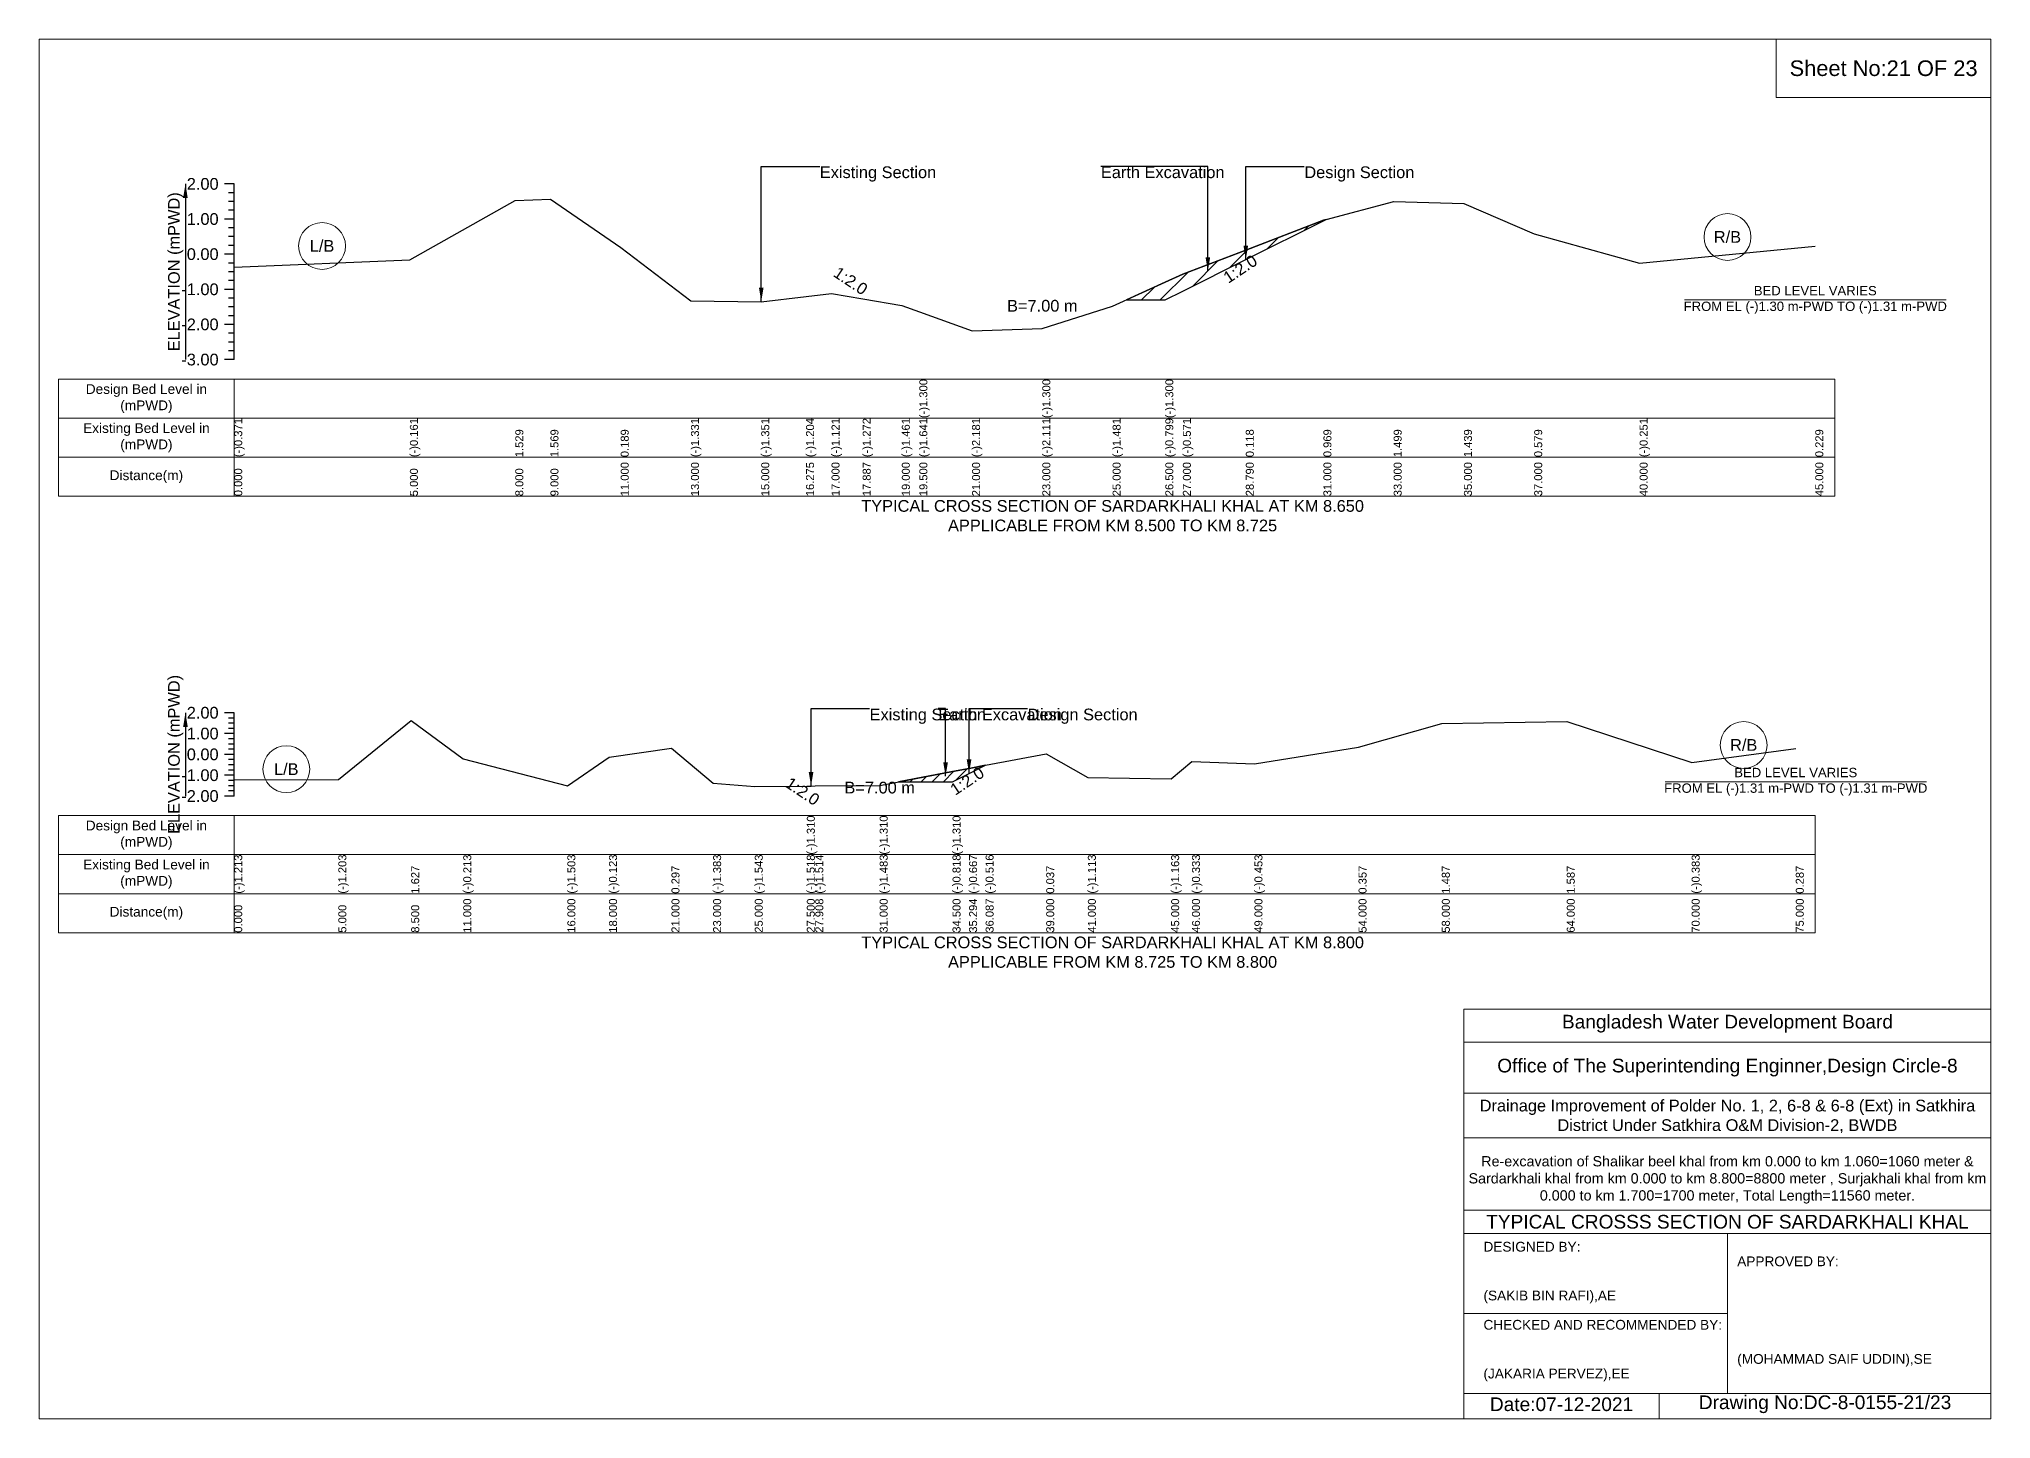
# Model space of a CAD drawing. Header units: inches. Extents: x 93000 to 506000, y -4242 to 0.
# Drawn here: x 300000 to 306000, y -4242 to 0 of the extents above; entities that cross this region are included whole.
import ezdxf

# ---------------------------------------------------------------- set-up
doc = ezdxf.new("R2010")
doc.units = ezdxf.units.IN
doc.header["$LTSCALE"] = 7
doc.header["$MEASUREMENT"] = 0
for name, color, linetype, lineweight in [('Cross section Data Border', 7, 'Continuous', 9), ('Cross Section Labels', 7, 'Continuous', 9), ('Existing_Bed_Level for Xsection', 7, 'Continuous', 25)]:
    doc.layers.add(name, color=color, linetype=linetype, lineweight=lineweight)
doc.styles.get("Standard").update_dxf_attribs({"font": 'arial.ttf'})
doc.dimstyles.get("Standard").update_dxf_attribs({"dimtxt": 0.18, "dimasz": 0.18, "dimexe": 0.18, "dimexo": 0.0625, "dimgap": 0.09, "dimtad": 0, "dimtih": 1, "dimtoh": 1, "dimdec": 4, "dimzin": 0, "dimdsep": 46, "dimtxsty": 'Standard', "dimcen": 0.09, "dimadec": 0, "dimazin": 0, "dimtfac": 1, "dimtdec": 4, "dimtofl": 0, "dimtmove": 0, "dimatfit": 3, "dimfxl": 1, "dimtolj": 1, "dimtzin": 0, "dimarcsym": 0})

msp = doc.modelspace()

# ---------------------------------------------------------------- hatches: boundary and pattern name
at = {"layer": 'Existing_Bed_Level for Xsection'}
h = msp.add_hatch(dxfattribs=at)
h.set_pattern_fill('ANSI31', color=256, scale=324, style=0)
h.paths.add_polyline_path([(303343, -801.9), (303462, -801.9), (303516, -774.9), (303709.4, -678.2), (303948, -558.9), (303956.7, -554.5), (303948, -556.8), (303709.4, -648.7), (303516, -723.1), (303462, -747.7)])
h = msp.add_hatch(dxfattribs=at)
h.set_pattern_fill('ANSI31', color=256, scale=192, style=0)
h.paths.add_polyline_path([(302642.3, -2283.1), (302808, -2283.1), (302858.8, -2257.7), (302909.6, -2232.3), (302858.8, -2242), (302808, -2251.6)])

# ---------------------------------------------------------------- linework, layer by layer
at = {"layer": 'Cross section Data Border'}
for points in [[(300060, -1045.5), (305520, -1045.5), (305520, -1405.5), (300060, -1405.5)], [(300060, -2387.2), (305460, -2387.2), (305460, -2747.2), (300060, -2747.2)]]:
    msp.add_lwpolyline(points, close=True, dxfattribs=at)
for points in [[(300600, -1045.5), (300600, -1405.5)], [(300060, -1165.5), (305520, -1165.5)], [(300060, -1285.5), (305520, -1285.5)], [(300600, -2387.2), (300600, -2747.2)], [(300060, -2507.2), (305460, -2507.2)], [(300060, -2627.2), (305460, -2627.2)]]:
    msp.add_lwpolyline(points, dxfattribs=at)
at = {"layer": 'Cross Section Labels'}
for points in [[(300000, 0), (306000, 0), (306000, -4242), (300000, -4242)], [(305340, 0), (306000, 0), (306000, -180), (305340, -180)]]:
    msp.add_lwpolyline(points, close=True, dxfattribs=at)
for points in [[(305058.1, -801.9), (305861.9, -801.9)], [(304998.1, -2283.1), (305801.9, -2283.1)], [(304380, -4242), (304380, -2982), (306000, -2982)], [(304380, -3084), (306000, -3084)], [(304380, -3240), (306000, -3240)], [(304380, -3378), (306000, -3378)], [(304380, -3600), (306000, -3600)], [(304380, -3672), (306000, -3672)], [(305190, -3672), (305190, -4164)], [(304380, -3918), (305190, -3918)], [(304380, -4164), (306000, -4164)], [(304980, -4164), (304980, -4242)]]:
    msp.add_lwpolyline(points, dxfattribs=at)
for centre in [(305190, -608.6), (300870, -636.2), (305240, -2170.3), (300760, -2244.6)]:
    msp.add_circle(centre, 72, dxfattribs=at)
at = {"layer": 'Existing_Bed_Level for Xsection'}
for points in [[(300600, -445.5), (300570, -445.5)], [(300600, -472.5), (300582, -472.5)], [(300600, -985.5), (300600, -877.5), (300600, -769.5), (300600, -661.5), (300600, -553.5), (300600, -445.5)], [(300600, -499.5), (300582, -499.5)], [(300600, -526.5), (300582, -526.5)], [(300600, -701.5), (301140, -678.8), (301464, -496.3), (301572, -492), (301788, -641), (302004, -805.2), (302220, -807.4), (302357.7, -791.5), (302436, -782.5), (302531.8, -798.8), (302652, -819.2), (302706, -838.7), (302706, -838.7), (302868, -897), (303084, -889.4), (303084, -889.4), (303300, -821.4), (303462, -747.7), (303462, -747.7), (303516, -723.1), (303709.4, -648.7), (303948, -556.8), (303956.7, -554.5), (304164, -499.6), (304380, -506), (304596, -598.9), (304920, -688.6), (305460, -636.7)], [(300600, -553.5), (300570, -553.5)], [(300600, -580.5), (300582, -580.5)], [(300600, -607.5), (300582, -607.5)], [(300600, -634.5), (300582, -634.5)], [(300600, -661.5), (300570, -661.5)], [(300600, -688.5), (300582, -688.5)], [(300600, -715.5), (300582, -715.5)], [(300600, -769.5), (300570, -769.5)], [(300600, -742.5), (300582, -742.5)], [(300600, -796.5), (300582, -796.5)], [(300600, -823.5), (300582, -823.5)], [(300600, -877.5), (300570, -877.5)], [(300600, -850.5), (300582, -850.5)], [(300600, -904.5), (300582, -904.5)], [(300600, -931.5), (300582, -931.5)], [(300600, -958.5), (300582, -958.5)], [(300600, -985.5), (300570, -985.5)], [(300600, -2071.2), (300570, -2071.2)], [(300600, -2087.2), (300582, -2087.2)], [(300600, -2327.2), (300600, -2263.2), (300600, -2199.2), (300600, -2135.2), (300600, -2071.2)], [(300600, -2276.9), (300920, -2276.2), (301144, -2095.1), (301304, -2212.9), (301624, -2295.4), (301752, -2207.1), (301944, -2180.2), (302072, -2287.8), (302200, -2298), (302360, -2296.4), (302360, -2296.4), (302373.1, -2296.3), (302386.1, -2296.1), (302584, -2294.2), (302584, -2294.2), (302808, -2251.6), (302808, -2251.6), (302858.8, -2242), (302909.6, -2232.3), (303096, -2196.9), (303224, -2270.5), (303480, -2273.7), (303544, -2220.6), (303736, -2228.2), (304056, -2176.4), (304312, -2104.1), (304696, -2097.7), (305080, -2223.8), (305400, -2180.9)], [(300600, -2135.2), (300570, -2135.2)], [(300600, -2103.2), (300582, -2103.2)], [(300600, -2119.2), (300582, -2119.2)], [(300600, -2151.2), (300582, -2151.2)], [(300600, -2199.2), (300570, -2199.2)], [(300600, -2167.2), (300582, -2167.2)], [(300600, -2183.2), (300582, -2183.2)], [(300600, -2215.2), (300582, -2215.2)], [(300600, -2263.2), (300570, -2263.2)], [(300600, -2231.2), (300582, -2231.2)], [(300600, -2247.2), (300582, -2247.2)], [(300600, -2279.2), (300582, -2279.2)], [(300600, -2327.2), (300570, -2327.2)], [(300600, -2295.2), (300582, -2295.2)], [(300600, -2311.2), (300582, -2311.2)]]:
    msp.add_lwpolyline(points, dxfattribs=at)
for points in [[(303343, -801.9), (303462, -801.9), (303462, -801.9), (303516, -774.9), (303709.4, -678.2), (303948, -558.9), (303956.7, -554.5), (303948, -556.8), (303709.4, -648.7), (303516, -723.1), (303462, -747.7), (303462, -747.7)], [(302642.3, -2283.1), (302808, -2283.1), (302808, -2283.1), (302858.8, -2257.7), (302909.6, -2232.3), (302858.8, -2242), (302808, -2251.6), (302808, -2251.6)]]:
    msp.add_lwpolyline(points, close=True, dxfattribs=at)

# ---------------------------------------------------------------- texts
at = {"layer": 'Cross section Data Border', "char_height": 30, "width": 480, "attachment_point": 5}
for s, insert in [('Design Bed Level in (mPWD)', (300330, -1105.5)), ('Existing Bed Level in (mPWD)', (300330, -1225.5)), ('Distance(m)', (300330, -1345.5)), ('Design Bed Level in (mPWD)', (300330, -2447.2)), ('Existing Bed Level in (mPWD)', (300330, -2567.2)), ('Distance(m)', (300330, -2687.2))]:
    msp.add_mtext(s, dxfattribs=dict(at, insert=insert))
at = {"layer": 'Cross Section Labels'}
for s, insert, char_height, attachment_point in [('Sheet No:21 OF 23', (305670, -90), 48, 5), ('Existing Section', (302400, -391.5), 36, 1), ('Earth Excavation', (303264, -391.5), 36, 1), ('Design Section', (303889.4, -391.5), 36, 1), ('R/B', (305190, -608.6), 36, 5), ('L/B', (300870, -636.2), 36, 5), ('BED LEVEL VARIES ^JFROM EL (-)1.30 m-PWD TO (-)1.31 m-PWD', (305460, -801.9), 28.8, 5), ('B=7.00 m', (303084, -801.9), 36, 2), ('TYPICAL CROSS SECTION OF SARDARKHALI KHAL AT KM 8.650^JAPPLICABLE FROM KM 8.500 TO KM 8.725', (303300, -1465.5), 36, 5), ('Existing Section', (302553.1, -2058.4), 36, 1), ('Earth Excavation', (302764, -2058.4), 36, 1), ('Design Section', (303038.8, -2058.4), 36, 1), ('R/B', (305240, -2170.3), 36, 5), ('L/B', (300760, -2244.6), 36, 5), ('BED LEVEL VARIES ^JFROM EL (-)1.31 m-PWD TO (-)1.31 m-PWD', (305400, -2283.1), 28.8, 5), ('B=7.00 m', (302584, -2283.1), 36, 2), ('TYPICAL CROSS SECTION OF SARDARKHALI KHAL AT KM 8.800^JAPPLICABLE FROM KM 8.725 TO KM 8.800', (303300, -2807.2), 36, 5), ('Bangladesh Water Development Board', (305190, -3027), 42, 5), ('Office of The Superintending Enginner,Design Circle-8', (305190, -3162), 42, 5)]:
    msp.add_mtext(s, dxfattribs=dict(at, insert=insert, char_height=char_height, attachment_point=attachment_point))
at = {"layer": 'Cross Section Labels', "char_height": 36, "attachment_point": 2}
for insert, rotation in [((302504.8, -728.3), 326.30993), ((303682.4, -691.7), 33.69007), ((302357.1, -2297.6), 326.30993), ((302842.8, -2265.7), 33.69007)]:
    msp.add_mtext('1:2.0', dxfattribs=dict(at, insert=insert, rotation=rotation))
at = {"layer": 'Cross Section Labels'}
for s, insert, char_height, width, attachment_point in [('Drainage Improvement of Polder No. 1, 2, 6-8 & 6-8 (Ext) in Satkhira District Under Satkhira O&M Division-2, BWDB', (305190, -3312), 36, 1680, 5), ('Re-excavation of Shalikar beel khal from km 0.000 to km 1.060=1060 meter & Sardarkhali khal from km 0.000 to km 8.800=8800 meter , Surjakhali khal from km 0.000 to km 1.700=1700 meter, Total Length=11560 meter.', (305190, -3507), 31.4683, 1620, 5), ('TYPICAL CROSSS SECTION OF SARDARKHALI KHAL', (305190, -3636), 42, 1680, 5), ('DESIGNED BY:^J^J^J(SAKIB BIN RAFI),AE', (304440, -3792), 30, 840, 4), ('APPROVED BY:^J^J^J^J^J^J(MOHAMMAD SAIF UDDIN),SE', (305220, -3912), 30, 840, 4), ('CHECKED AND RECOMMENDED BY:^J^J^J(JAKARIA PERVEZ),EE', (304440, -4032), 30, 840, 4), ('Date:07-12-2021', (304680, -4197), 42, 840, 5), ('Drawing No:DC-8-0155-21/23', (305490, -4197), 42, 1320, 5)]:
    msp.add_mtext(s, dxfattribs=dict(at, insert=insert, char_height=char_height, width=width, attachment_point=attachment_point))
at = {"layer": 'Existing_Bed_Level for Xsection', "rotation": 90}
for s, insert, char_height, attachment_point in [('ELEVATION (mPWD)', (300420, -715.5), 36, 5), ('(-)1.300', (302706, -1165.5), 24.6, 1), ('(-)1.300', (303084, -1165.5), 24.6, 1), ('(-)1.300', (303462, -1165.5), 24.6, 1), ('(-)0.371', (300600, -1285.5), 24.6, 1), ('(-)0.161', (301140, -1285.5), 24.6, 1), ('(-)1.331', (302004, -1285.5), 24.6, 1), ('(-)1.351', (302220, -1285.5), 24.6, 1), ('(-)1.204', (302357.7, -1285.5), 24.6, 1), ('(-)1.121', (302436, -1285.5), 24.6, 1), ('(-)1.272', (302531.8, -1285.5), 24.6, 1), ('(-)1.461', (302652, -1285.5), 24.6, 1), ('(-)1.641', (302706, -1285.5), 24.6, 1), ('(-)2.181', (302868, -1285.5), 24.6, 1), ('(-)2.111', (303084, -1285.5), 24.6, 1), ('(-)1.481', (303300, -1285.5), 24.6, 1), ('(-)0.799', (303462, -1285.5), 24.6, 1), ('(-)0.571', (303516, -1285.5), 24.6, 1), ('(-)0.251', (304920, -1285.5), 24.6, 1), ('1.529', (301464, -1285.5), 24.6, 1), ('1.569', (301572, -1285.5), 24.6, 1), ('0.189', (301788, -1285.5), 24.6, 1), ('0.118', (303709.4, -1285.5), 24.6, 1), ('0.969', (303948, -1285.5), 24.6, 1), ('1.499', (304164, -1285.5), 24.6, 1), ('1.439', (304380, -1285.5), 24.6, 1), ('0.579', (304596, -1285.5), 24.6, 1), ('0.229', (305460, -1285.5), 24.6, 1), ('11.000', (301788, -1405.5), 24.6, 1), ('13.000', (302004, -1405.5), 24.6, 1), ('15.000', (302220, -1405.5), 24.6, 1), ('16.275', (302357.7, -1405.5), 24.6, 1), ('17.000', (302436, -1405.5), 24.6, 1), ('17.887', (302531.8, -1405.5), 24.6, 1), ('19.000', (302652, -1405.5), 24.6, 1), ('19.500', (302706, -1405.5), 24.6, 1), ('21.000', (302868, -1405.5), 24.6, 1), ('23.000', (303084, -1405.5), 24.6, 1), ('25.000', (303300, -1405.5), 24.6, 1), ('26.500', (303462, -1405.5), 24.6, 1), ('27.000', (303516, -1405.5), 24.6, 1), ('28.790', (303709.4, -1405.5), 24.6, 1), ('31.000', (303948, -1405.5), 24.6, 1), ('33.000', (304164, -1405.5), 24.6, 1), ('35.000', (304380, -1405.5), 24.6, 1), ('37.000', (304596, -1405.5), 24.6, 1), ('40.000', (304920, -1405.5), 24.6, 1), ('45.000', (305460, -1405.5), 24.6, 1), ('0.000', (300600, -1405.5), 24.6, 1), ('5.000', (301140, -1405.5), 24.6, 1), ('8.000', (301464, -1405.5), 24.6, 1), ('9.000', (301572, -1405.5), 24.6, 1), ('ELEVATION (mPWD)', (300420, -2199.2), 36, 5), ('(-)1.310', (302360, -2507.2), 24.6, 1), ('(-)1.310', (302584, -2507.2), 24.6, 1), ('(-)1.310', (302808, -2507.2), 24.6, 1), ('(-)1.213', (300600, -2627.2), 24.6, 1), ('(-)1.203', (300920, -2627.2), 24.6, 1), ('(-)0.213', (301304, -2627.2), 24.6, 1), ('(-)1.503', (301624, -2627.2), 24.6, 1), ('(-)0.123', (301752, -2627.2), 24.6, 1), ('(-)1.383', (302072, -2627.2), 24.6, 1), ('(-)1.543', (302200, -2627.2), 24.6, 1), ('(-)1.518', (302360, -2627.2), 24.6, 1), ('(-)1.514', (302386.1, -2627.2), 24.6, 1), ('(-)1.483', (302584, -2627.2), 24.6, 1), ('(-)0.818', (302808, -2627.2), 24.6, 1), ('(-)0.667', (302858.8, -2627.2), 24.6, 1), ('(-)0.516', (302909.6, -2627.2), 24.6, 1), ('(-)1.113', (303224, -2627.2), 24.6, 1), ('(-)1.163', (303480, -2627.2), 24.6, 1), ('(-)0.333', (303544, -2627.2), 24.6, 1), ('(-)0.453', (303736, -2627.2), 24.6, 1), ('(-)0.383', (305080, -2627.2), 24.6, 1), ('1.627', (301144, -2627.2), 24.6, 1), ('0.297', (301944, -2627.2), 24.6, 1), ('0.037', (303096, -2627.2), 24.6, 1), ('0.357', (304056, -2627.2), 24.6, 1), ('1.487', (304312, -2627.2), 24.6, 1), ('1.587', (304696, -2627.2), 24.6, 1), ('0.287', (305400, -2627.2), 24.6, 1), ('0.000', (300600, -2747.2), 24.6, 1), ('5.000', (300920, -2747.2), 24.6, 1), ('8.500', (301144, -2747.2), 24.6, 1), ('11.000', (301304, -2747.2), 24.6, 1), ('16.000', (301624, -2747.2), 24.6, 1), ('18.000', (301752, -2747.2), 24.6, 1), ('21.000', (301944, -2747.2), 24.6, 1), ('23.000', (302072, -2747.2), 24.6, 1), ('25.000', (302200, -2747.2), 24.6, 1), ('27.500', (302360, -2747.2), 24.6, 1), ('27.908', (302386.1, -2747.2), 24.6, 1), ('31.000', (302584, -2747.2), 24.6, 1), ('34.500', (302808, -2747.2), 24.6, 1), ('35.294', (302858.8, -2747.2), 24.6, 1), ('36.087', (302909.6, -2747.2), 24.6, 1), ('39.000', (303096, -2747.2), 24.6, 1), ('41.000', (303224, -2747.2), 24.6, 1), ('45.000', (303480, -2747.2), 24.6, 1), ('46.000', (303544, -2747.2), 24.6, 1), ('49.000', (303736, -2747.2), 24.6, 1), ('54.000', (304056, -2747.2), 24.6, 1), ('58.000', (304312, -2747.2), 24.6, 1), ('64.000', (304696, -2747.2), 24.6, 1), ('70.000', (305080, -2747.2), 24.6, 1), ('75.000', (305400, -2747.2), 24.6, 1)]:
    msp.add_mtext(s, dxfattribs=dict(at, insert=insert, char_height=char_height, attachment_point=attachment_point))
at = {"layer": 'Existing_Bed_Level for Xsection', "char_height": 36, "attachment_point": 6}
for s, insert in [('2.00', (300552, -445.5)), ('1.00', (300552, -553.5)), ('0.00', (300552, -661.5)), ('-1.00', (300552, -769.5)), ('-2.00', (300552, -877.5)), ('-3.00', (300552, -985.5)), ('2.00', (300552, -2071.2)), ('1.00', (300552, -2135.2)), ('0.00', (300552, -2199.2)), ('-1.00', (300552, -2263.2)), ('-2.00', (300552, -2327.2))]:
    msp.add_mtext(s, dxfattribs=dict(at, insert=insert))

# ---------------------------------------------------------------- leaders
at = {"layer": 'Cross Section Labels', "annotation_type": 0, "has_hookline": 1}
for points, hookline_direction, text_width in [([(302220, -807.4), (302220, -391.5), (302399.9, -391.5)], 0, 350.4), ([(303592.8, -713.9), (303592.8, -391.5), (303264.1, -391.5)], 1, 372.7), ([(303709.4, -678.2), (303709.4, -391.5), (303889.3, -391.5)], 0, 330.9), ([(302373.1, -2296.3), (302373.1, -2058.4), (302553, -2058.4)], 0, 350.4), ([(302786.6, -2266.2), (302786.6, -2058.4), (302763.9, -2058.4)], 0, 372.7), ([(302858.8, -2257.7), (302858.8, -2058.4), (303038.7, -2058.4)], 0, 330.9)]:
    msp.add_leader(points, dimstyle='Standard', override={"dimasz": 43.2}, dxfattribs=dict(at, hookline_direction=hookline_direction, text_width=text_width))
at = {"layer": 'Existing_Bed_Level for Xsection'}
for points in [[(300450, -445.5), (300450, -985.5)], [(300450, -2071.2), (300450, -2327.2)]]:
    msp.add_leader(points, dimstyle='Standard', override={"dimasz": 43.2}, dxfattribs=at)

doc.saveas('drawing.dxf')
